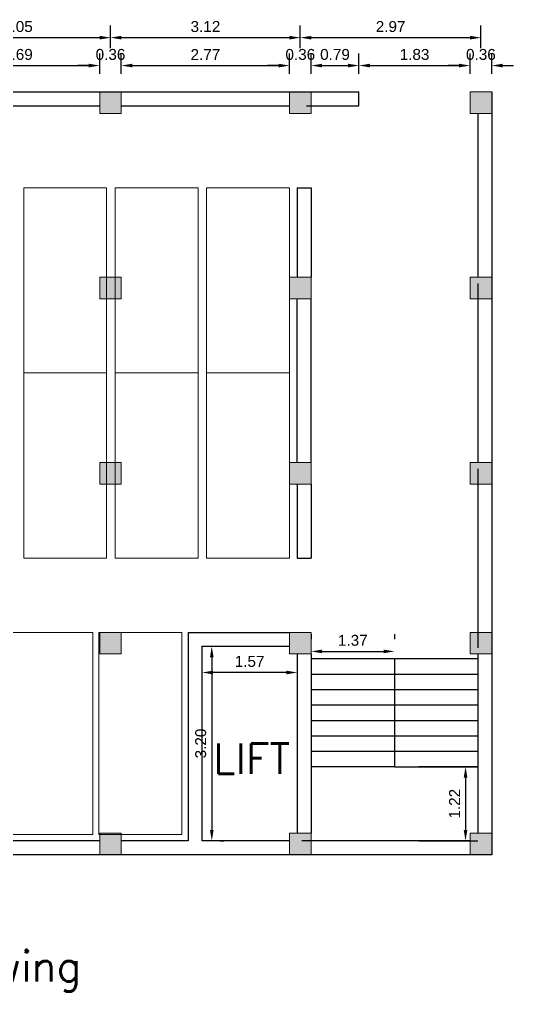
# Model space of a CAD drawing. Header units: metres. Extents: x 642627 to 642864, y 3061318 to 3061472.
# Drawn here: x 642717.09 to 642725.22, y 3061414.93 to 3061430.93 of the extents above; entities that cross this region are included whole.
import ezdxf

# ---------------------------------------------------------------- set-up
doc = ezdxf.new("R2010")
doc.units = ezdxf.units.M
doc.header["$MEASUREMENT"] = 0
doc.header["$PDMODE"] = 3
doc.header["$PDSIZE"] = 0.4
doc.linetypes.add('ACAD_ISO04W100', pattern=[30, 24, -3, 0, -3])
doc.layers.add('c_line', color=64, linetype='ACAD_ISO04W100', lineweight=9)
doc.layers.add('Frame', color=252, linetype='Continuous', lineweight=9)
doc.layers.add('Concrete Part', color=7, linetype='Continuous')
doc.styles.add('romans', font='romans.shx')
doc.styles.get("Standard").update_dxf_attribs({"font": 'arial.ttf'})
doc.dimstyles.get("Standard").update_dxf_attribs({"dimtxt": 0.18, "dimasz": 0.18, "dimexe": 0.18, "dimexo": 0.0625, "dimgap": 0.09, "dimtad": 1, "dimzin": 0, "dimdsep": 46, "dimtxsty": 'Standard', "dimcen": 0.09, "dimadec": 0, "dimazin": 0, "dimtfac": 1, "dimtix": 1, "dimtofl": 0, "dimtmove": 0, "dimatfit": 3, "dimfxl": 1, "dimtolj": 1, "dimtzin": 0, "dimarcsym": 0})

# ---------------------------------------------------------------- blocks, each defined once
blk = doc.blocks.new('*D62')
at = {"layer": 'c_line', "color": 0, "lineweight": -2, "transparency": 16777216}
for p, q in [((642720.096, 3061420.187), (642720.096, 3061419.982)), ((642721.484, 3061420.182), (642720.276, 3061420.182)), ((642721.664, 3061420.187), (642721.664, 3061419.982))]:
    blk.add_line(p, q, dxfattribs=at)
at = {"layer": 'c_line', "color": 0, "transparency": 16777216}
for points in [[(642720.276, 3061420.212), (642720.276, 3061420.152), (642720.096, 3061420.182)], [(642721.484, 3061420.212), (642721.484, 3061420.152), (642721.664, 3061420.182)]]:
    blk.add_solid(points, dxfattribs=at)
at = {"layer": 'Defpoints', "color": 0, "transparency": 16777216}
for p in [(642720.096, 3061420.487), (642721.664, 3061420.487), (642720.096, 3061420.182)]:
    blk.add_point(p, dxfattribs=at)
at = {"layer": 'c_line', "color": 0, "transparency": 16777216, "insert": (642720.88, 3061420.364), "char_height": 0.18, "attachment_point": 5}
blk.add_mtext('\\A1;1.57', dxfattribs=at)
blk = doc.blocks.new('*D68')
at = {"layer": 'c_line', "color": 0, "lineweight": -2, "transparency": 16777216}
for p, q in [((642720.396, 3061420.614), (642720.458, 3061420.614)), ((642720.258, 3061420.434), (642720.258, 3061417.593)), ((642720.396, 3061417.413), (642720.458, 3061417.413))]:
    blk.add_line(p, q, dxfattribs=at)
at = {"layer": 'c_line', "color": 0, "transparency": 16777216}
for points in [[(642720.228, 3061420.434), (642720.288, 3061420.434), (642720.258, 3061420.614)], [(642720.228, 3061417.593), (642720.288, 3061417.593), (642720.258, 3061417.413)]]:
    blk.add_solid(points, dxfattribs=at)
at = {"layer": 'Defpoints', "color": 0, "transparency": 16777216}
for p in [(642720.096, 3061420.614), (642720.096, 3061417.413), (642720.258, 3061417.413)]:
    blk.add_point(p, dxfattribs=at)
at = {"layer": 'c_line', "color": 0, "transparency": 16777216, "insert": (642720.076, 3061419.014), "char_height": 0.18, "attachment_point": 5, "rotation": 90}
blk.add_mtext('\\A1;3.20', dxfattribs=at)
blk = doc.blocks.new('*D89')
at = {"layer": 'c_line', "color": 0, "lineweight": -2, "transparency": 16777216}
for p, q in [((642715.721, 3061430.032), (642715.721, 3061430.367)), ((642718.413, 3061430.032), (642718.413, 3061430.367)), ((642715.901, 3061430.167), (642718.233, 3061430.167))]:
    blk.add_line(p, q, dxfattribs=at)
at = {"layer": 'c_line', "color": 0, "transparency": 16777216}
for points in [[(642715.901, 3061430.197), (642715.901, 3061430.137), (642715.721, 3061430.167)], [(642718.233, 3061430.197), (642718.233, 3061430.137), (642718.413, 3061430.167)]]:
    blk.add_solid(points, dxfattribs=at)
at = {"layer": 'Defpoints', "color": 0, "transparency": 16777216}
for p in [(642718.413, 3061430.167), (642715.721, 3061429.732), (642718.413, 3061429.732)]:
    blk.add_point(p, dxfattribs=at)
at = {"layer": 'c_line', "color": 0, "transparency": 16777216, "insert": (642717.067, 3061430.349), "char_height": 0.18, "attachment_point": 5}
blk.add_mtext('\\A1;2.69', dxfattribs=at)
blk = doc.blocks.new('*D90')
at = {"layer": 'c_line', "color": 0, "lineweight": -2, "transparency": 16777216}
for p, q in [((642718.413, 3061430.032), (642718.413, 3061430.367)), ((642718.769, 3061430.032), (642718.769, 3061430.367)), ((642718.233, 3061430.167), (642718.053, 3061430.167)), ((642718.949, 3061430.167), (642719.129, 3061430.167))]:
    blk.add_line(p, q, dxfattribs=at)
at = {"layer": 'c_line', "color": 0, "transparency": 16777216}
for points in [[(642718.233, 3061430.197), (642718.233, 3061430.137), (642718.413, 3061430.167)], [(642718.949, 3061430.197), (642718.949, 3061430.137), (642718.769, 3061430.167)]]:
    blk.add_solid(points, dxfattribs=at)
at = {"layer": 'Defpoints', "color": 0, "transparency": 16777216}
for p in [(642718.769, 3061430.167), (642718.413, 3061429.732), (642718.769, 3061429.732)]:
    blk.add_point(p, dxfattribs=at)
at = {"layer": 'c_line', "color": 0, "transparency": 16777216, "insert": (642718.591, 3061430.349), "char_height": 0.18, "attachment_point": 5}
blk.add_mtext('\\A1;0.36', dxfattribs=at)
blk = doc.blocks.new('*D73')
at = {"layer": 'c_line', "color": 0, "lineweight": -2, "transparency": 16777216}
for p, q in [((642718.769, 3061430.032), (642718.769, 3061430.367)), ((642721.537, 3061430.032), (642721.537, 3061430.367)), ((642718.949, 3061430.167), (642721.357, 3061430.167))]:
    blk.add_line(p, q, dxfattribs=at)
at = {"layer": 'c_line', "color": 0, "transparency": 16777216}
for points in [[(642718.949, 3061430.197), (642718.949, 3061430.137), (642718.769, 3061430.167)], [(642721.357, 3061430.197), (642721.357, 3061430.137), (642721.537, 3061430.167)]]:
    blk.add_solid(points, dxfattribs=at)
at = {"layer": 'Defpoints', "color": 0, "transparency": 16777216}
for p in [(642721.537, 3061430.167), (642718.769, 3061429.732), (642721.537, 3061429.732)]:
    blk.add_point(p, dxfattribs=at)
at = {"layer": 'c_line', "color": 0, "transparency": 16777216, "insert": (642720.153, 3061430.348), "char_height": 0.18, "attachment_point": 5}
blk.add_mtext('\\A1;2.77', dxfattribs=at)
blk = doc.blocks.new('*D74')
at = {"layer": 'c_line', "color": 0, "lineweight": -2, "transparency": 16777216}
for p, q in [((642721.537, 3061430.032), (642721.537, 3061430.367)), ((642721.893, 3061430.032), (642721.893, 3061430.367)), ((642721.357, 3061430.167), (642721.177, 3061430.167)), ((642722.073, 3061430.167), (642722.253, 3061430.167))]:
    blk.add_line(p, q, dxfattribs=at)
at = {"layer": 'c_line', "color": 0, "transparency": 16777216}
for points in [[(642721.357, 3061430.197), (642721.357, 3061430.137), (642721.537, 3061430.167)], [(642722.073, 3061430.197), (642722.073, 3061430.137), (642721.893, 3061430.167)]]:
    blk.add_solid(points, dxfattribs=at)
at = {"layer": 'Defpoints', "color": 0, "transparency": 16777216}
for p in [(642721.893, 3061430.167), (642721.537, 3061429.732), (642721.893, 3061429.732)]:
    blk.add_point(p, dxfattribs=at)
at = {"layer": 'c_line', "color": 0, "transparency": 16777216, "insert": (642721.715, 3061430.349), "char_height": 0.18, "attachment_point": 5}
blk.add_mtext('\\A1;0.36', dxfattribs=at)
blk = doc.blocks.new('*D75')
at = {"layer": 'c_line', "color": 0, "lineweight": -2, "transparency": 16777216}
for p, q in [((642721.893, 3061430.032), (642721.893, 3061430.367)), ((642722.68, 3061430.032), (642722.68, 3061430.367)), ((642722.073, 3061430.167), (642722.5, 3061430.167))]:
    blk.add_line(p, q, dxfattribs=at)
at = {"layer": 'c_line', "color": 0, "transparency": 16777216}
for points in [[(642722.073, 3061430.197), (642722.073, 3061430.137), (642721.893, 3061430.167)], [(642722.5, 3061430.197), (642722.5, 3061430.137), (642722.68, 3061430.167)]]:
    blk.add_solid(points, dxfattribs=at)
at = {"layer": 'Defpoints', "color": 0, "transparency": 16777216}
for p in [(642722.68, 3061430.167), (642721.893, 3061429.732), (642722.68, 3061429.732)]:
    blk.add_point(p, dxfattribs=at)
at = {"layer": 'c_line', "color": 0, "transparency": 16777216, "insert": (642722.286, 3061430.349), "char_height": 0.18, "attachment_point": 5}
blk.add_mtext('\\A1;0.79', dxfattribs=at)
blk = doc.blocks.new('*D76')
at = {"layer": 'c_line', "color": 0, "lineweight": -2, "transparency": 16777216}
for p, q in [((642722.68, 3061430.032), (642722.68, 3061430.367)), ((642724.509, 3061430.032), (642724.509, 3061430.367)), ((642722.86, 3061430.167), (642724.329, 3061430.167))]:
    blk.add_line(p, q, dxfattribs=at)
at = {"layer": 'c_line', "color": 0, "transparency": 16777216}
for points in [[(642722.86, 3061430.197), (642722.86, 3061430.137), (642722.68, 3061430.167)], [(642724.329, 3061430.197), (642724.329, 3061430.137), (642724.509, 3061430.167)]]:
    blk.add_solid(points, dxfattribs=at)
at = {"layer": 'Defpoints', "color": 0, "transparency": 16777216}
for p in [(642724.509, 3061430.167), (642722.68, 3061429.732), (642724.509, 3061429.732)]:
    blk.add_point(p, dxfattribs=at)
at = {"layer": 'c_line', "color": 0, "transparency": 16777216, "insert": (642723.595, 3061430.349), "char_height": 0.18, "attachment_point": 5}
blk.add_mtext('\\A1;1.83', dxfattribs=at)
blk = doc.blocks.new('*D77')
at = {"layer": 'c_line', "color": 0, "lineweight": -2, "transparency": 16777216}
for p, q in [((642724.509, 3061430.032), (642724.509, 3061430.367)), ((642724.865, 3061430.032), (642724.865, 3061430.367)), ((642724.329, 3061430.167), (642724.149, 3061430.167)), ((642725.045, 3061430.167), (642725.225, 3061430.167))]:
    blk.add_line(p, q, dxfattribs=at)
at = {"layer": 'c_line', "color": 0, "transparency": 16777216}
for points in [[(642724.329, 3061430.197), (642724.329, 3061430.137), (642724.509, 3061430.167)], [(642725.045, 3061430.197), (642725.045, 3061430.137), (642724.865, 3061430.167)]]:
    blk.add_solid(points, dxfattribs=at)
at = {"layer": 'Defpoints', "color": 0, "transparency": 16777216}
for p in [(642724.865, 3061430.167), (642724.509, 3061429.732), (642724.865, 3061429.732)]:
    blk.add_point(p, dxfattribs=at)
at = {"layer": 'c_line', "color": 0, "transparency": 16777216, "insert": (642724.687, 3061430.349), "char_height": 0.18, "attachment_point": 5}
blk.add_mtext('\\A1;0.36', dxfattribs=at)
blk = doc.blocks.new('*D91')
at = {"layer": 'c_line', "color": 0, "lineweight": -2, "transparency": 16777216}
for p, q in [((642715.543, 3061430.455), (642715.543, 3061430.826)), ((642718.591, 3061430.455), (642718.591, 3061430.826)), ((642715.723, 3061430.626), (642718.411, 3061430.626))]:
    blk.add_line(p, q, dxfattribs=at)
at = {"layer": 'c_line', "color": 0, "transparency": 16777216}
for points in [[(642715.723, 3061430.656), (642715.723, 3061430.596), (642715.543, 3061430.626)], [(642718.411, 3061430.656), (642718.411, 3061430.596), (642718.591, 3061430.626)]]:
    blk.add_solid(points, dxfattribs=at)
at = {"layer": 'Defpoints', "color": 0, "transparency": 16777216}
for p in [(642718.591, 3061430.626), (642715.543, 3061429.555), (642718.591, 3061429.555)]:
    blk.add_point(p, dxfattribs=at)
at = {"layer": 'c_line', "color": 0, "transparency": 16777216, "insert": (642717.067, 3061430.808), "char_height": 0.18, "attachment_point": 5}
blk.add_mtext('\\A1;3.05', dxfattribs=at)
blk = doc.blocks.new('*D92')
at = {"layer": 'c_line', "color": 0, "lineweight": -2, "transparency": 16777216}
for p, q in [((642718.591, 3061430.455), (642718.591, 3061430.826)), ((642721.715, 3061430.455), (642721.715, 3061430.826)), ((642718.771, 3061430.626), (642721.535, 3061430.626))]:
    blk.add_line(p, q, dxfattribs=at)
at = {"layer": 'c_line', "color": 0, "transparency": 16777216}
for points in [[(642718.771, 3061430.656), (642718.771, 3061430.596), (642718.591, 3061430.626)], [(642721.535, 3061430.656), (642721.535, 3061430.596), (642721.715, 3061430.626)]]:
    blk.add_solid(points, dxfattribs=at)
at = {"layer": 'Defpoints', "color": 0, "transparency": 16777216}
for p in [(642721.715, 3061430.626), (642718.591, 3061429.555), (642721.715, 3061429.555)]:
    blk.add_point(p, dxfattribs=at)
at = {"layer": 'c_line', "color": 0, "transparency": 16777216, "insert": (642720.153, 3061430.808), "char_height": 0.18, "attachment_point": 5}
blk.add_mtext('\\A1;3.12', dxfattribs=at)
blk = doc.blocks.new('*D93')
at = {"layer": 'c_line', "color": 0, "lineweight": -2, "transparency": 16777216}
for p, q in [((642721.715, 3061430.455), (642721.715, 3061430.826)), ((642724.687, 3061430.455), (642724.687, 3061430.826)), ((642721.895, 3061430.626), (642724.507, 3061430.626))]:
    blk.add_line(p, q, dxfattribs=at)
at = {"layer": 'c_line', "color": 0, "transparency": 16777216}
for points in [[(642721.895, 3061430.656), (642721.895, 3061430.596), (642721.715, 3061430.626)], [(642724.507, 3061430.656), (642724.507, 3061430.596), (642724.687, 3061430.626)]]:
    blk.add_solid(points, dxfattribs=at)
at = {"layer": 'Defpoints', "color": 0, "transparency": 16777216}
for p in [(642724.687, 3061430.626), (642721.715, 3061429.555), (642724.687, 3061429.555)]:
    blk.add_point(p, dxfattribs=at)
at = {"layer": 'c_line', "color": 0, "transparency": 16777216, "insert": (642723.201, 3061430.808), "char_height": 0.18, "attachment_point": 5}
blk.add_mtext('\\A1;2.97', dxfattribs=at)
blk = doc.blocks.new('*D100')
at = {"layer": 'c_line', "color": 0, "lineweight": -2, "transparency": 16777216}
for p, q in [((642721.893, 3061420.811), (642721.893, 3061420.729)), ((642723.264, 3061420.811), (642723.264, 3061420.729)), ((642722.073, 3061420.529), (642723.084, 3061420.529))]:
    blk.add_line(p, q, dxfattribs=at)
at = {"layer": 'c_line', "color": 0, "transparency": 16777216}
for points in [[(642722.073, 3061420.559), (642722.073, 3061420.499), (642721.893, 3061420.529)], [(642723.084, 3061420.559), (642723.084, 3061420.499), (642723.264, 3061420.529)]]:
    blk.add_solid(points, dxfattribs=at)
at = {"layer": 'Defpoints', "color": 0, "transparency": 16777216}
for p in [(642723.264, 3061420.529), (642721.893, 3061420.411, 788.92), (642723.264, 3061420.411, 788.92)]:
    blk.add_point(p, dxfattribs=at)
at = {"layer": 'c_line', "color": 0, "transparency": 16777216, "insert": (642722.579, 3061420.711), "char_height": 0.18, "attachment_point": 5}
blk.add_mtext('\\A1;1.37', dxfattribs=at)
blk = doc.blocks.new('*D59')
at = {"layer": 'c_line', "color": 0, "lineweight": -2, "transparency": 16777216}
for p, q in [((642723.664, 3061418.633), (642724.634, 3061418.633)), ((642724.434, 3061418.453), (642724.434, 3061417.593)), ((642723.664, 3061417.413), (642724.634, 3061417.413))]:
    blk.add_line(p, q, dxfattribs=at)
at = {"layer": 'c_line', "color": 0, "transparency": 16777216}
for points in [[(642724.404, 3061418.453), (642724.464, 3061418.453), (642724.434, 3061418.633)], [(642724.404, 3061417.593), (642724.464, 3061417.593), (642724.434, 3061417.413)]]:
    blk.add_solid(points, dxfattribs=at)
at = {"layer": 'Defpoints', "color": 0, "transparency": 16777216}
for p in [(642723.264, 3061418.633, 788.92), (642723.264, 3061417.413, 788.92), (642724.434, 3061417.413)]:
    blk.add_point(p, dxfattribs=at)
at = {"layer": 'c_line', "color": 0, "transparency": 16777216, "insert": (642724.254, 3061418.023), "char_height": 0.18, "attachment_point": 5, "rotation": 90}
blk.add_mtext('\\A1;1.22', dxfattribs=at)

msp = doc.modelspace()

# ---------------------------------------------------------------- hatches: boundary and pattern name
at = {"layer": 'c_line', "true_color": 0x9898cc}
h = msp.add_hatch(color=253, dxfattribs=at)
h.dxf.hatch_style = 1
h.paths.add_polyline_path([(642718.413, 3061429.7324), (642718.7686, 3061429.7324), (642718.7686, 3061429.3768), (642718.413, 3061429.3768)])
h = msp.add_hatch(color=253, dxfattribs=at)
h.dxf.hatch_style = 1
h.paths.add_polyline_path([(642721.5372, 3061429.7324), (642721.8928, 3061429.7324), (642721.8928, 3061429.3768), (642721.5372, 3061429.3768)])
h = msp.add_hatch(color=253, dxfattribs=at)
h.dxf.hatch_style = 1
h.paths.add_polyline_path([(642724.509, 3061429.7324), (642724.8646, 3061429.7324), (642724.8646, 3061429.3768), (642724.509, 3061429.3768)])
h = msp.add_hatch(color=253, dxfattribs=at)
h.dxf.hatch_style = 1
h.paths.add_polyline_path([(642718.413, 3061426.6844), (642718.7686, 3061426.6844), (642718.7686, 3061426.3288), (642718.413, 3061426.3288)])
h = msp.add_hatch(color=253, dxfattribs=at)
h.dxf.hatch_style = 1
h.paths.add_polyline_path([(642721.5372, 3061426.6844), (642721.8928, 3061426.6844), (642721.8928, 3061426.3288), (642721.5372, 3061426.3288)])
h = msp.add_hatch(color=253, dxfattribs=at)
h.dxf.hatch_style = 1
h.paths.add_polyline_path([(642724.509, 3061426.6844), (642724.8646, 3061426.6844), (642724.8646, 3061426.3288), (642724.509, 3061426.3288)])
h = msp.add_hatch(color=253, dxfattribs=at)
h.dxf.hatch_style = 1
h.paths.add_polyline_path([(642718.413, 3061423.6364), (642718.7686, 3061423.6364), (642718.7686, 3061423.2808), (642718.413, 3061423.2808)])
h = msp.add_hatch(color=253, dxfattribs=at)
h.dxf.hatch_style = 1
h.paths.add_polyline_path([(642721.5372, 3061423.6364), (642721.8928, 3061423.6364), (642721.8928, 3061423.2808), (642721.5372, 3061423.2808)])
h = msp.add_hatch(color=253, dxfattribs=at)
h.dxf.hatch_style = 1
h.paths.add_polyline_path([(642724.509, 3061423.6364), (642724.8646, 3061423.6364), (642724.8646, 3061423.2808), (642724.509, 3061423.2808)])
h = msp.add_hatch(color=253, dxfattribs=at)
h.dxf.hatch_style = 1
h.paths.add_polyline_path([(642718.413, 3061420.8424), (642718.7686, 3061420.8424), (642718.7686, 3061420.4868), (642718.413, 3061420.4868)])
h = msp.add_hatch(color=253, dxfattribs=at)
h.dxf.hatch_style = 1
h.paths.add_polyline_path([(642721.5372, 3061420.8424), (642721.8928, 3061420.8424), (642721.8928, 3061420.4868), (642721.5372, 3061420.4868)])
h = msp.add_hatch(color=253, dxfattribs=at)
h.dxf.hatch_style = 1
h.paths.add_polyline_path([(642724.509, 3061420.8424), (642724.8646, 3061420.8424), (642724.8646, 3061420.4868), (642724.509, 3061420.4868)])
h = msp.add_hatch(color=253, dxfattribs=at)
h.dxf.hatch_style = 1
h.paths.add_polyline_path([(642718.413, 3061417.5404), (642718.7686, 3061417.5404), (642718.7686, 3061417.1848), (642718.413, 3061417.1848)])
h = msp.add_hatch(color=253, dxfattribs=at)
h.dxf.hatch_style = 1
h.paths.add_polyline_path([(642721.5372, 3061417.5404), (642721.8928, 3061417.5404), (642721.8928, 3061417.1848), (642721.5372, 3061417.1848)])
h = msp.add_hatch(color=253, dxfattribs=at)
h.dxf.hatch_style = 1
h.paths.add_polyline_path([(642724.509, 3061417.5404), (642724.8646, 3061417.5404), (642724.8646, 3061417.1848), (642724.509, 3061417.1848)])

# ---------------------------------------------------------------- linework, layer by layer
at = {"layer": 'c_line'}
msp.add_line((642724.509, 3061429.7324, 788.9197), (642724.8646, 3061429.7324, 788.9197), dxfattribs=at)
at = {"layer": 'c_line', "elevation": 788.9197}
for points in [[(642718.413, 3061429.7324), (642718.7686, 3061429.7324), (642718.7686, 3061429.3768), (642718.413, 3061429.3768)], [(642721.5372, 3061429.7324), (642721.8928, 3061429.7324), (642721.8928, 3061429.3768), (642721.5372, 3061429.3768)], [(642724.509, 3061429.7324), (642724.8646, 3061429.7324), (642724.8646, 3061429.3768), (642724.509, 3061429.3768)], [(642718.413, 3061426.6844), (642718.7686, 3061426.6844), (642718.7686, 3061426.3288), (642718.413, 3061426.3288)], [(642721.5372, 3061426.6844), (642721.8928, 3061426.6844), (642721.8928, 3061426.3288), (642721.5372, 3061426.3288)], [(642724.509, 3061426.6844), (642724.8646, 3061426.6844), (642724.8646, 3061426.3288), (642724.509, 3061426.3288)], [(642718.413, 3061423.6364), (642718.7686, 3061423.6364), (642718.7686, 3061423.2808), (642718.413, 3061423.2808)], [(642721.5372, 3061423.6364), (642721.8928, 3061423.6364), (642721.8928, 3061423.2808), (642721.5372, 3061423.2808)], [(642724.509, 3061423.6364), (642724.8646, 3061423.6364), (642724.8646, 3061423.2808), (642724.509, 3061423.2808)], [(642718.413, 3061420.8424), (642718.7686, 3061420.8424), (642718.7686, 3061420.4868), (642718.413, 3061420.4868)], [(642721.5372, 3061420.8424), (642721.8928, 3061420.8424), (642721.8928, 3061420.4868), (642721.5372, 3061420.4868)], [(642724.509, 3061420.8424), (642724.8646, 3061420.8424), (642724.8646, 3061420.4868), (642724.509, 3061420.4868)], [(642718.413, 3061417.5404), (642718.7686, 3061417.5404), (642718.7686, 3061417.1848), (642718.413, 3061417.1848)], [(642721.5372, 3061417.5404), (642721.8928, 3061417.5404), (642721.8928, 3061417.1848), (642721.5372, 3061417.1848)], [(642724.509, 3061417.5404), (642724.8646, 3061417.5404), (642724.8646, 3061417.1848), (642724.509, 3061417.1848)]]:
    msp.add_lwpolyline(points, close=True, dxfattribs=at)
at = {"layer": 'Concrete Part'}
for p, q in [((642715.7206, 3061429.7324, 788.9197), (642718.413, 3061429.7324, 788.9197)), ((642718.413, 3061429.7324, 788.9197), (642722.6802, 3061429.7324, 788.9197)), ((642721.8166, 3061429.7324, 788.9197), (642722.6802, 3061429.7324, 788.9197)), ((642722.6802, 3061429.5038, 788.9197), (642722.6802, 3061429.7324, 788.9197)), ((642724.8646, 3061429.7324, 788.9197), (642724.8646, 3061417.1848, 788.9197)), ((642715.7206, 3061429.5038, 788.9197), (642718.413, 3061429.5038, 788.9197)), ((642718.7686, 3061429.5038, 788.9197), (642721.5372, 3061429.5038, 788.9197)), ((642721.8166, 3061429.5038, 788.9197), (642722.6802, 3061429.5038, 788.9197)), ((642724.636, 3061429.3768, 788.9197), (642724.636, 3061426.6844, 788.9197)), ((642724.8646, 3061429.3768, 788.9197), (642724.8646, 3061426.9384, 788.9197)), ((642721.6642, 3061428.1576, 788.9197), (642721.6642, 3061426.6844, 788.9197)), ((642721.6642, 3061428.1576, 788.9197), (642721.8928, 3061428.1576, 788.9197)), ((642721.8928, 3061428.1576, 788.9197), (642721.8928, 3061426.6844, 788.9197)), ((642724.636, 3061426.5828, 788.9197), (642724.636, 3061423.6364, 788.9197)), ((642721.6642, 3061423.6364, 788.9197), (642721.6642, 3061426.3288, 788.9197)), ((642721.8928, 3061423.6364, 788.9197), (642721.8928, 3061426.3288, 788.9197)), ((642724.636, 3061423.5348, 788.9197), (642724.636, 3061420.5884, 788.9197)), ((642721.6642, 3061423.2808, 788.9197), (642721.6642, 3061422.0616, 788.9197)), ((642721.8928, 3061423.2808, 788.9197), (642721.8928, 3061422.0616, 788.9197)), ((642721.6642, 3061422.0616, 788.9197), (642721.8928, 3061422.0616, 788.9197)), ((642719.8671, 3061420.8424, 788.9197), (642719.8671, 3061417.4134, 788.9197)), ((642719.8671, 3061420.8424, 788.9197), (642721.5372, 3061420.8424, 788.9197)), ((642720.0957, 3061420.6138, 788.9197), (642720.0957, 3061417.4134, 788.9197)), ((642720.0957, 3061420.6138, 788.9197), (642721.5372, 3061420.6138, 788.9197)), ((642721.6642, 3061420.4868, 788.9197), (642721.6642, 3061417.5404, 788.9197)), ((642721.8928, 3061420.4868, 788.9197), (642721.8928, 3061417.5404, 788.9197)), ((642724.636, 3061420.4868, 788.9197), (642724.636, 3061417.5404, 788.9197)), ((642721.8928, 3061420.4106, 788.9197), (642723.2644, 3061420.4106, 788.9197)), ((642723.2644, 3061420.4106, 788.9197), (642723.2644, 3061418.6326, 788.9197)), ((642723.2644, 3061420.4106, 788.9197), (642724.636, 3061420.4106, 788.9197)), ((642721.8928, 3061420.1566, 788.9197), (642723.2644, 3061420.1566, 788.9197)), ((642723.2644, 3061420.1566, 788.9197), (642724.636, 3061420.1566, 788.9197)), ((642721.8928, 3061419.9026, 788.9197), (642724.636, 3061419.9026, 788.9197)), ((642723.2644, 3061419.9026, 788.9197), (642724.636, 3061419.9026, 788.9197)), ((642721.8928, 3061419.6486, 788.9197), (642723.2644, 3061419.6486, 788.9197)), ((642723.2644, 3061419.6486, 788.9197), (642724.636, 3061419.6486, 788.9197)), ((642721.8928, 3061419.3946, 788.9197), (642723.2644, 3061419.3946, 788.9197)), ((642723.2644, 3061419.3946, 788.9197), (642724.636, 3061419.3946, 788.9197)), ((642721.8928, 3061419.1406, 788.9197), (642723.2644, 3061419.1406, 788.9197)), ((642723.2644, 3061419.1406, 788.9197), (642724.636, 3061419.1406, 788.9197)), ((642721.8928, 3061418.8866, 788.9197), (642723.2644, 3061418.8866, 788.9197)), ((642723.2644, 3061418.8866, 788.9197), (642724.636, 3061418.8866, 788.9197)), ((642723.2644, 3061418.6326, 788.9197), (642721.8928, 3061418.6326, 788.9197)), ((642723.2644, 3061418.6326, 788.9197), (642724.636, 3061418.6326, 788.9197)), ((642718.413, 3061417.4134, 788.9197), (642715.7206, 3061417.4134, 788.9197)), ((642719.8671, 3061417.4134, 788.9197), (642718.7686, 3061417.4134, 788.9197)), ((642721.5372, 3061417.4134, 788.9197), (642720.0957, 3061417.4134, 788.9197)), ((642724.509, 3061417.4134, 788.9197), (642721.7404, 3061417.4134, 788.9197)), ((642724.8646, 3061417.1848, 788.9197), (642709.269, 3061417.1848, 788.9197))]:
    msp.add_line(p, q, dxfattribs=at)
at = {"layer": 'Frame', "elevation": 788.9197}
for points in [[(642718.5273, 3061428.1576), (642717.162, 3061428.1576), (642717.162, 3061425.1096), (642718.5273, 3061425.1096)], [(642720.0322, 3061428.1576), (642718.667, 3061428.1576), (642718.667, 3061425.1096), (642720.0322, 3061425.1096)], [(642721.5372, 3061428.1576), (642720.1719, 3061428.1576), (642720.1719, 3061425.1096), (642721.5372, 3061425.1096)], [(642718.5273, 3061425.1096), (642717.162, 3061425.1096), (642717.162, 3061422.0616), (642718.5273, 3061422.0616)], [(642720.0322, 3061425.1096), (642718.667, 3061425.1096), (642718.667, 3061422.0616), (642720.0322, 3061422.0616)], [(642721.5372, 3061425.1096), (642720.1719, 3061425.1096), (642720.1719, 3061422.0616), (642721.5372, 3061422.0616)], [(642718.2987, 3061420.8424), (642716.9334, 3061420.8424), (642716.9334, 3061417.515), (642718.2987, 3061417.515)], [(642719.7655, 3061420.8424), (642718.4003, 3061420.8424), (642718.4003, 3061417.515), (642719.7655, 3061417.515)]]:
    msp.add_lwpolyline(points, close=True, dxfattribs=at)

# ---------------------------------------------------------------- texts
at = {"layer": 'c_line', "char_height": 0.5, "attachment_point": 1, "style": 'romans'}
for s, insert in [('LIFT', (642720.2843, 3061419.0136, 788.9197)), ('Sample Drawing', (642712.7306, 3061415.5999))]:
    msp.add_mtext_dynamic_manual_height_columns(s, width=12.940119, gutter_width=5, heights=[0], dxfattribs=dict(at, insert=insert))

# ---------------------------------------------------------------- dimensions: what is measured, and where the dimension line sits
at = {"layer": 'c_line'}
for base, p1, p2, override, picture, middle in [((642718.5908, 3061430.6257, 788.9197), (642715.5428, 3061429.5546, 788.9197), (642718.5908, 3061429.5546, 788.9197), {"dimexe": 0.2, "dimexo": 0.9, "dimfxl": 25.4}, '*D91', (642717.0668, 3061430.8077, 788.9197)), ((642721.715, 3061430.6257, 788.9197), (642718.5908, 3061429.5546, 788.9197), (642721.715, 3061429.5546, 788.9197), {"dimexe": 0.2, "dimexo": 0.9, "dimfxl": 25.4}, '*D92', (642720.1529, 3061430.8077, 788.9197)), ((642724.6868, 3061430.6257, 788.9197), (642721.715, 3061429.5546, 788.9197), (642724.6868, 3061429.5546, 788.9197), {"dimexe": 0.2, "dimexo": 0.9, "dimfxl": 25.4}, '*D93', (642723.2009, 3061430.8076, 788.9197)), ((642718.413, 3061430.1672, 788.9197), (642715.7206, 3061429.7324, 788.9197), (642718.413, 3061429.7324, 788.9197), {"dimexe": 0.2, "dimexo": 0.3, "dimfxl": 25.4}, '*D89', (642717.0668, 3061430.3491, 788.9197)), ((642718.7686, 3061430.1672, 788.9197), (642718.413, 3061429.7324, 788.9197), (642718.7686, 3061429.7324, 788.9197), {"dimexe": 0.2, "dimexo": 0.3, "dimfxl": 25.4}, '*D90', (642718.5908, 3061430.3491, 788.9197)), ((642721.5372, 3061430.1672, 788.9197), (642718.7686, 3061429.7324, 788.9197), (642721.5372, 3061429.7324, 788.9197), {"dimexe": 0.2, "dimexo": 0.3, "dimfxl": 25.4}, '*D73', (642720.1529, 3061430.3475, 788.9197)), ((642721.8928, 3061430.1672, 788.9197), (642721.5372, 3061429.7324, 788.9197), (642721.8928, 3061429.7324, 788.9197), {"dimexe": 0.2, "dimexo": 0.3, "dimfxl": 25.4}, '*D74', (642721.715, 3061430.3491, 788.9197)), ((642722.6802, 3061430.1672, 788.9197), (642721.8928, 3061429.7324, 788.9197), (642722.6802, 3061429.7324, 788.9197), {"dimexe": 0.2, "dimexo": 0.3, "dimfxl": 25.4}, '*D75', (642722.2865, 3061430.3491, 788.9197)), ((642724.509, 3061430.1672, 788.9197), (642722.6802, 3061429.7324, 788.9197), (642724.509, 3061429.7324, 788.9197), {"dimexe": 0.2, "dimexo": 0.3, "dimfxl": 25.4}, '*D76', (642723.5946, 3061430.3491, 788.9197)), ((642724.8646, 3061430.1672, 788.9197), (642724.509, 3061429.7324, 788.9197), (642724.8646, 3061429.7324, 788.9197), {"dimexe": 0.2, "dimexo": 0.3, "dimfxl": 25.4}, '*D77', (642724.6868, 3061430.3491, 788.9197)), ((642723.2644, 3061420.5293), (642721.8928, 3061420.4106, 788.9197), (642723.2644, 3061420.4106, 788.9197), {"dimexe": 0.2, "dimexo": 0.4, "dimfxl": 25.4}, '*D100', (642722.5786, 3061420.7112)), ((642720.0957, 3061420.1821, 788.9197), (642721.6642, 3061420.4868, 788.9197), (642720.0957, 3061420.4868, 788.9197), {"dimexe": 0.2, "dimexo": 0.3, "dimfxl": 25.4}, '*D62', (642720.88, 3061420.364, 788.9197))]:
    dim = msp.add_linear_dim(base=base, p1=p1, p2=p2, dimstyle='Standard', override=override, dxfattribs=at)
    dim.commit()
    dim.dimension.update_dxf_attribs({"geometry": picture, "text_midpoint": middle})
for base, p1, p2, override, picture, middle in [((642720.2577, 3061417.4134, 788.9197), (642720.0957, 3061420.6138, 788.9197), (642720.0957, 3061417.4134, 788.9197), {"dimexe": 0.2, "dimexo": 0.3, "dimfxl": 25.4}, '*D68', (642720.0758, 3061419.0136, 788.9197)), ((642724.4343, 3061417.4134), (642723.2644, 3061418.6326, 788.9197), (642723.2644, 3061417.4134, 788.9197), {"dimexe": 0.2, "dimexo": 0.4, "dimfxl": 25.4}, '*D59', (642724.254, 3061418.023))]:
    dim = msp.add_linear_dim(base=base, p1=p1, p2=p2, angle=90, dimstyle='Standard', override=override, dxfattribs=at)
    dim.commit()
    dim.dimension.update_dxf_attribs({"geometry": picture, "text_midpoint": middle})

doc.saveas('drawing.dxf')
